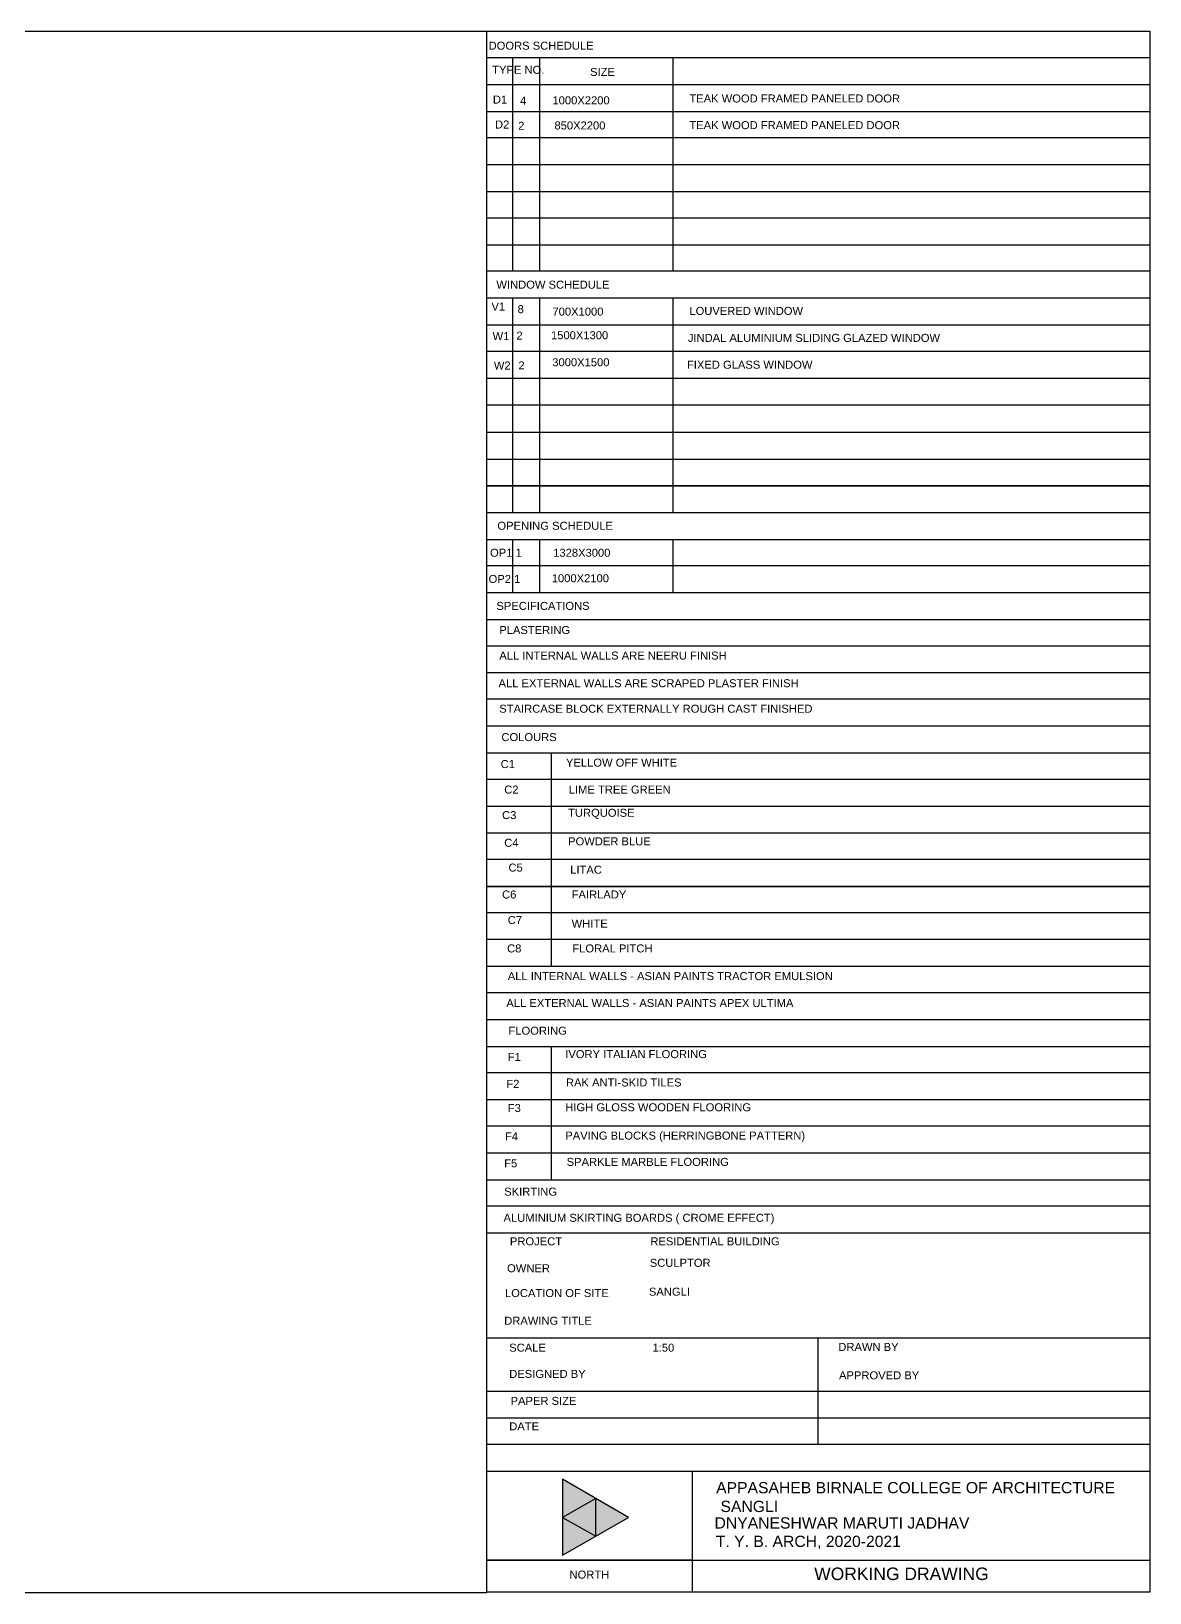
# Model space of a CAD drawing. Header units: metres. Extents: x 3586 to 7307, y 3108 to 6437.
# Drawn here: x 3855.14 to 3873.04, y 3124.44 to 3149.44 of the extents above; entities that cross this region are included whole.
import ezdxf

# ---------------------------------------------------------------- set-up
doc = ezdxf.new("R2010")
doc.units = ezdxf.units.M
doc.linetypes.add('DASHED', pattern=[0.75, 0.5, -0.25])
for name, color, linetype in [('DIMENSION', 255, 'DASHED'), ('PDF2_0', 7, 'Continuous'), ('PDF2_Text', 7, 'Continuous'), ('wall', 7, 'Continuous')]:
    doc.layers.add(name, color=color, linetype=linetype)
doc.styles.add('PDF Arial', font='arial.ttf')
doc.styles.get("Standard").update_dxf_attribs({"font": 'arial.ttf'})

msp = doc.modelspace()

# ---------------------------------------------------------------- linework, layer by layer
at = {"layer": 'PDF2_0', "lineweight": 30}
msp.add_lwpolyline([(3827.428, 3149.435), (3862.426, 3149.435), (3862.426, 3124.438), (3827.428, 3124.438)], close=True, dxfattribs=at)
msp.add_lwpolyline([(3862.426, 3149.435), (3873.041, 3149.435), (3873.041, 3135.745), (3873.041, 3124.449), (3862.426, 3124.449)], dxfattribs=at)
at = {"layer": 'PDF2_0', "lineweight": 25}
for points in [[(3862.426, 3149.015), (3873.041, 3149.015)], [(3862.846, 3145.598), (3862.846, 3149.015)], [(3863.278, 3145.598), (3863.278, 3149.015)], [(3865.412, 3145.598), (3865.412, 3149.015)], [(3862.426, 3148.584), (3873.041, 3148.584)], [(3862.426, 3148.152), (3873.041, 3148.152)], [(3862.426, 3147.732), (3873.041, 3147.732)], [(3862.426, 3147.301), (3873.041, 3147.301)], [(3862.426, 3146.87), (3873.041, 3146.87)], [(3862.426, 3146.45), (3873.041, 3146.45)], [(3862.426, 3146.018), (3873.041, 3146.018)], [(3862.426, 3145.598), (3873.041, 3145.598)], [(3862.426, 3145.167), (3873.041, 3145.167)], [(3862.846, 3141.727), (3862.846, 3145.167)], [(3863.278, 3141.727), (3863.278, 3145.167)], [(3865.412, 3141.727), (3865.412, 3145.167)], [(3862.426, 3144.735), (3873.041, 3144.735)], [(3862.426, 3144.315), (3873.041, 3144.315)], [(3862.426, 3143.884), (3873.041, 3143.884)], [(3862.426, 3143.453), (3873.041, 3143.453)], [(3873.041, 3143.01), (3862.426, 3143.01)], [(3873.041, 3142.579), (3862.426, 3142.579)], [(3873.041, 3141.727), (3862.426, 3141.727)], [(3873.041, 3141.296), (3862.426, 3141.296)], [(3862.846, 3140.444), (3862.846, 3141.296)], [(3863.278, 3140.444), (3863.278, 3141.296)], [(3865.412, 3140.444), (3865.412, 3141.296)], [(3873.041, 3140.876), (3862.426, 3140.876)], [(3873.041, 3140.444), (3862.426, 3140.444)], [(3873.041, 3140.013), (3862.426, 3140.013)], [(3873.041, 3139.593), (3862.426, 3139.593)], [(3873.041, 3139.162), (3862.426, 3139.162)], [(3873.041, 3138.742), (3862.426, 3138.742)], [(3873.041, 3138.31), (3862.426, 3138.31)], [(3873.041, 3137.879), (3862.426, 3137.879)], [(3863.459, 3137.879), (3863.459, 3135.745), (3863.459, 3134.462)], [(3873.041, 3137.459), (3862.426, 3137.459)], [(3873.041, 3137.027), (3862.426, 3137.027)], [(3873.041, 3136.596), (3862.426, 3136.596)], [(3873.041, 3136.176), (3862.426, 3136.176)], [(3873.041, 3135.325), (3862.426, 3135.325)], [(3873.041, 3134.893), (3862.426, 3134.893)], [(3873.041, 3134.462), (3862.426, 3134.462)], [(3873.041, 3134.042), (3862.426, 3134.042)], [(3873.041, 3133.611), (3862.426, 3133.611)], [(3873.041, 3133.179), (3862.426, 3133.179)], [(3863.459, 3133.179), (3863.459, 3131.045)], [(3873.041, 3132.759), (3862.426, 3132.759)], [(3873.041, 3132.328), (3862.426, 3132.328)], [(3873.041, 3131.908), (3862.426, 3131.908)], [(3873.041, 3131.476), (3862.426, 3131.476)], [(3873.041, 3131.045), (3862.426, 3131.045)], [(3873.041, 3130.625), (3862.426, 3130.625)], [(3873.041, 3130.194), (3862.426, 3130.194)], [(3873.041, 3128.513), (3862.426, 3128.513)], [(3867.728, 3128.513), (3867.728, 3126.811)], [(3873.041, 3127.662), (3862.426, 3127.662)], [(3873.041, 3127.231), (3862.426, 3127.231)], [(3873.041, 3126.811), (3862.426, 3126.811)], [(3873.041, 3126.379), (3862.426, 3126.379)], [(3865.719, 3126.379), (3865.719, 3124.449)], [(3865.719, 3124.96), (3862.426, 3124.96), (3873.041, 3124.96)], [(3873.041, 3124.449), (3862.426, 3124.449)]]:
    msp.add_lwpolyline(points, dxfattribs=at)
for points in [[(3862.426, 3142.159), (3873.041, 3142.159)], [(3862.426, 3135.745), (3873.041, 3135.745)], [(3864.697, 3125.641), (3863.641, 3126.254), (3863.641, 3125.04)], [(3864.175, 3125.948), (3863.641, 3125.641), (3864.175, 3125.346)]]:
    msp.add_lwpolyline(points, close=True, dxfattribs=at)
at = {"layer": 'PDF2_0', "color": 11, "true_color": 0xf27172, "transparency": 33554559}
for points in [[(3863.641, 3126.254), (3864.175, 3125.948), (3863.641, 3125.948)], [(3864.175, 3125.948), (3863.641, 3125.948), (3863.641, 3125.641)], [(3864.175, 3125.948), (3864.175, 3125.641), (3863.641, 3125.641)], [(3864.175, 3125.641), (3863.641, 3125.641), (3864.175, 3125.346)], [(3863.641, 3125.641), (3864.175, 3125.346), (3863.641, 3125.346)], [(3864.175, 3125.346), (3863.641, 3125.346), (3863.641, 3125.04)]]:
    msp.add_solid(points, dxfattribs=at)
at = {"layer": 'PDF2_0', "color": 241, "true_color": 0xf7abad, "transparency": 33554559}
for points in [[(3864.175, 3125.948), (3864.175, 3125.641), (3863.641, 3125.641)], [(3864.175, 3125.641), (3863.641, 3125.641), (3864.175, 3125.346)]]:
    msp.add_solid(points, dxfattribs=at)
at = {"layer": 'PDF2_0', "color": 1, "transparency": 33554559}
for points in [[(3864.175, 3125.948), (3864.697, 3125.641), (3864.175, 3125.641)], [(3864.697, 3125.641), (3864.175, 3125.641), (3864.175, 3125.346)]]:
    msp.add_solid(points, dxfattribs=at)

# ---------------------------------------------------------------- texts
at = {"layer": 'DIMENSION', "attachment_point": 1}
for s, width, insert, char_height in [('4', 0.22412, (3862.964, 3148.388), 0.128), ('2', 0.22922, (3862.934, 3147.986), 0.128), ('850X2200', 1.00412, (3863.514, 3147.991), 0.1281), ('8', 0.25437, (3862.924, 3145.05), 0.128), ('W1', 0.23375, (3862.524, 3144.618), 0.1281), ('2', 0.37239, (3862.905, 3144.627), 0.128), ('1500X1300', 1.16578, (3863.459, 3144.633), 0.1281), ('W2', 0.18029, (3862.544, 3144.148), 0.1281), ('2', 0.2188, (3862.937, 3144.151), 0.128), ('3000X1500', 0.93012, (3863.479, 3144.2), 0.1281), ('SCULPTOR', 1.88441, (3865.039, 3129.784), 0.1281)]:
    msp.add_mtext_dynamic_manual_height_columns(s, width=width, gutter_width=12.5, heights=[0], dxfattribs=dict(at, insert=insert, char_height=char_height))
at = {"layer": 'PDF2_Text', "attachment_point": 7, "style": 'PDF Arial'}
for s, insert, char_height in [('DOORS SCHEDULE', (3862.46, 3149.138), 0.12812), ('TYPE NO.', (3862.517, 3148.752), 0.1281), ('SIZE', (3864.084, 3148.718), 0.1281), ('D1 ', (3862.529, 3148.277), 0.1281), ('1000X2200', (3863.482, 3148.263), 0.1281), ('TEAK WOOD FRAMED PANELED DOOR', (3865.673, 3148.293), 0.12812), ('D2 ', (3862.563, 3147.878), 0.1281), ('TEAK WOOD FRAMED PANELED DOOR', (3865.673, 3147.866), 0.12812), ('WINDOW SCHEDULE', (3862.585, 3145.312), 0.12812), ('V1 ', (3862.506, 3144.963), 0.1281), ('700X1000', (3863.482, 3144.881), 0.1281), ('LOUVERED WINDOW', (3865.673, 3144.892), 0.12812), ('JINDAL ALUMINIUM SLIDING GLAZED WINDOW', (3865.648, 3144.461), 0.12812), ('FIXED GLASS WINDOW', (3865.634, 3144.031), 0.12812), ('OPENING SCHEDULE', (3862.601, 3141.453), 0.12812), ('OP1 1', (3862.483, 3141.021), 0.1281), ('1328X3000', (3863.494, 3141.021), 0.1281), ('OP2 1', (3862.46, 3140.601), 0.1281), ('1000X2100', (3863.471, 3140.613), 0.1281), ('SPECIFICATIONS', (3862.585, 3140.17), 0.12812), ('PLASTERING', (3862.631, 3139.784), 0.1281), ('ALL INTERNAL WALLS ARE NEERU FINISH', (3862.631, 3139.375), 0.12812), ('ALL EXTERNAL WALLS ARE SCRAPED PLASTER FINISH', (3862.619, 3138.932), 0.12812), ('STAIRCASE BLOCK EXTERNALLY ROUGH CAST FINISHED', (3862.631, 3138.524), 0.12812), ('COLOURS', (3862.665, 3138.07), 0.1281), ('C1', (3862.653, 3137.638), 0.1281), ('YELLOW OFF WHITE', (3863.698, 3137.661), 0.12812), ('C2', (3862.71, 3137.23), 0.1281), ('LIME TREE GREEN', (3863.743, 3137.23), 0.12812), ('C3', (3862.676, 3136.821), 0.1281), ('TURQUOISE', (3863.732, 3136.825), 0.1281), ('C4', (3862.71, 3136.378), 0.1281), ('POWDER BLUE', (3863.732, 3136.401), 0.12812), ('C5', (3862.778, 3135.981), 0.1281), ('LITAC', (3863.766, 3135.947), 0.1281), ('C6', (3862.676, 3135.55), 0.1281), ('FAIRLADY', (3863.789, 3135.552), 0.1281), ('C7', (3862.767, 3135.141), 0.1281), ('WHITE', (3863.789, 3135.086), 0.1281), ('C8', (3862.756, 3134.687), 0.1281), ('FLORAL PITCH', (3863.8, 3134.687), 0.12812), ('ALL INTERNAL WALLS - ASIAN PAINTS TRACTOR EMULSION', (3862.767, 3134.244), 0.12812), ('ALL EXTERNAL WALLS - ASIAN PAINTS APEX ULTIMA', (3862.744, 3133.813), 0.12812), ('FLOORING', (3862.778, 3133.37), 0.1281), ('F1', (3862.767, 3132.952), 0.1281), ('IVORY ITALIAN FLOORING', (3863.687, 3132.995), 0.12812), ('F2', (3862.744, 3132.521), 0.1281), ('RAK ANTI-SKID TILES', (3863.698, 3132.541), 0.12812), ('F3', (3862.767, 3132.132), 0.1281), ('HIGH GLOSS WOODEN FLOORING', (3863.687, 3132.144), 0.12812), ('F4', (3862.722, 3131.681), 0.1281), ('PAVING BLOCKS (HERRINGBONE PATTERN)', (3863.687, 3131.654), 0.12812), ('SPARKLE MARBLE FLOORING', (3863.709, 3131.27), 0.12812), ('F5', (3862.71, 3131.247), 0.1281), ('SKIRTING', (3862.71, 3130.793), 0.1281), ('ALUMINIUM SKIRTING BOARDS ( CROME EFFECT)', (3862.699, 3130.338), 0.12812), ('PROJECT', (3862.801, 3129.998), 0.1281), ('RESIDENTIAL BUILDING', (3865.049, 3129.998), 0.12812), ('OWNER', (3862.756, 3129.567), 0.1281), ('LOCATION OF SITE', (3862.722, 3129.17), 0.12812), ('SANGLI', (3865.026, 3129.192), 0.1281), ('DRAWING TITLE', (3862.71, 3128.727), 0.12812), ('SCALE', (3862.79, 3128.296), 0.1281), ('1:50', (3865.083, 3128.296), 0.1281), ('DRAWN BY', (3868.057, 3128.309), 0.1281), ('DESIGNED BY', (3862.79, 3127.876), 0.12812), ('APPROVED BY', (3868.068, 3127.853), 0.12812), ('PAPER SIZE', (3862.812, 3127.444), 0.1281), ('DATE', (3862.79, 3127.038), 0.1281), ('APPASAHEB BIRNALE COLLEGE OF ARCHITECTURE\\P SANGLI', (3866.101, 3125.728), 0.17999), ('T. Y. B. ARCH, 2020-2021', (3866.096, 3125.138), 0.17999), ('NORTH', (3863.755, 3124.663), 0.1281), ('WORKING DRAWING', (3867.671, 3124.639), 0.19999)]:
    msp.add_mtext(s, dxfattribs=dict(at, insert=insert, char_height=char_height))
at = {"layer": 'wall', "insert": (3865.866, 3125.646), "char_height": 0.18, "attachment_point": 1}
msp.add_mtext_dynamic_manual_height_columns('   DNYANESHWAR MARUTI JADHAV ', width=4.30952, gutter_width=12.5, heights=[0], dxfattribs=at)

doc.saveas('drawing.dxf')
